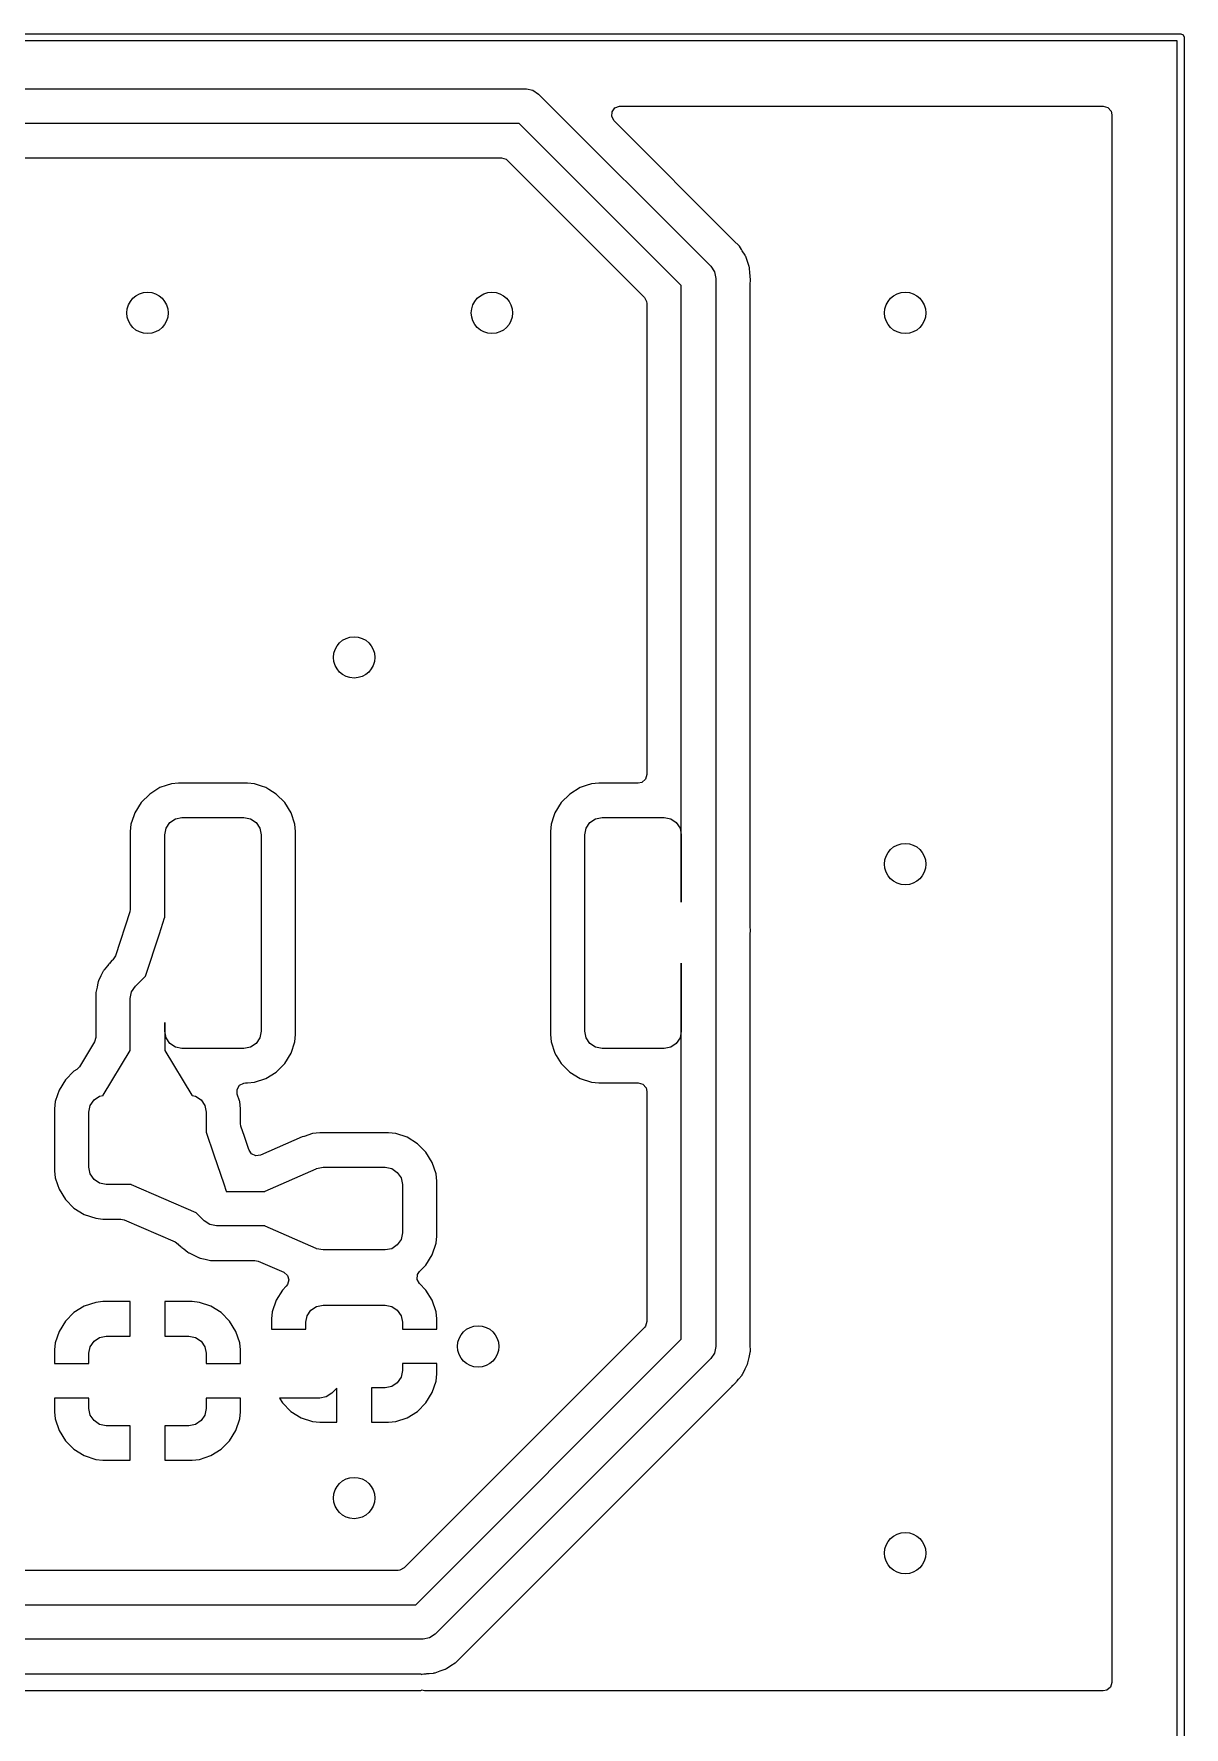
# Model space of a CAD drawing. Extents: x 1.18 to 9.06, y -3.74 to -1.97.
# Drawn here: x 8.4 to 9.057, y -2.934 to -1.967 of the extents above; entities that cross this region are included whole.
import ezdxf

# ---------------------------------------------------------------- set-up
doc = ezdxf.new("R2010")
doc.units = 0
doc.header["$MEASUREMENT"] = 0
doc.layers.add('BLACK', color=7, linetype='CONTINUOUS')

msp = doc.modelspace()

# ---------------------------------------------------------------- linework, layer by layer
at = {"layer": 'BLACK', "linetype": 'CONTINUOUS'}
for p, q in [((1.1811, -1.96654), (9.05512, -1.96654)), ((9.05315, -1.97047), (1.18307, -1.97047)), ((9.05315, -2.95079), (9.05315, -1.97047)), ((9.05512, -1.96654), (9.05651, -1.96711)), ((9.05651, -1.96711), (9.05709, -1.9685)), ((9.05709, -1.9685), (9.05709, -2.95276)), ((7.57874, -1.99803), (8.6811, -1.99803)), ((8.6811, -1.99803), (8.68487, -1.99878)), ((8.68487, -1.99878), (8.68806, -2.00091)), ((8.68806, -2.00091), (8.78649, -2.09934)), ((8.7299, -2.01379), (8.7301, -2.01105)), ((8.7301, -2.01105), (8.73175, -2.00885)), ((8.73175, -2.00885), (8.73433, -2.00789)), ((8.73433, -2.00789), (8.73467, -2.00787)), ((8.73467, -2.00787), (9.01087, -2.00787)), ((9.01087, -2.00787), (9.01351, -2.00865)), ((9.01351, -2.00865), (9.01531, -2.01073)), ((9.01531, -2.01073), (9.01575, -2.01276)), ((8.67703, -2.01772), (7.58282, -2.01772)), ((8.76968, -2.11038), (8.67703, -2.01772)), ((8.73122, -2.01621), (8.7299, -2.01379)), ((8.80012, -2.0851), (8.73122, -2.01621)), ((9.01575, -2.01276), (9.01575, -2.9085)), ((7.59348, -2.03742), (8.66684, -2.03742)), ((8.66684, -2.03742), (8.66948, -2.0382)), ((8.66948, -2.0382), (8.67029, -2.03885)), ((8.67029, -2.03885), (8.74855, -2.11711)), ((8.80232, -2.08718), (8.80012, -2.0851)), ((8.8025, -2.0874), (8.80232, -2.08718)), ((8.80269, -2.08762), (8.8025, -2.08739)), ((8.8025, -2.08739), (8.8025, -2.0874)), ((8.80269, -2.08763), (8.80269, -2.08762)), ((8.80286, -2.08785), (8.80269, -2.08763)), ((8.80408, -2.08982), (8.80286, -2.08785)), ((8.80286, -2.08785), (8.80286, -2.08785)), ((8.80286, -2.08785), (8.80286, -2.08785)), ((8.80445, -2.09042), (8.80408, -2.08982)), ((8.78649, -2.09934), (8.78862, -2.10253)), ((8.80611, -2.09295), (8.80445, -2.09042)), ((8.80624, -2.0932), (8.80611, -2.09295)), ((8.80637, -2.09347), (8.80624, -2.0932)), ((8.80624, -2.0932), (8.80624, -2.0932)), ((8.80649, -2.09373), (8.80637, -2.09347)), ((8.80637, -2.09347), (8.80637, -2.09347)), ((8.80744, -2.0966), (8.80649, -2.09373)), ((8.80649, -2.09373), (8.80649, -2.09373)), ((8.80847, -2.09944), (8.80744, -2.0966)), ((8.80854, -2.09972), (8.80847, -2.09944)), ((8.80847, -2.09944), (8.80847, -2.09944)), ((8.78862, -2.10253), (8.78937, -2.1063)), ((8.78937, -2.1063), (8.78937, -2.48031)), ((8.80861, -2.1), (8.80854, -2.09971)), ((8.80854, -2.09971), (8.80854, -2.09972)), ((8.8086, -2.10001), (8.80861, -2.1)), ((8.80866, -2.10028), (8.8086, -2.10001)), ((8.80892, -2.1033), (8.80866, -2.10028)), ((8.80866, -2.10028), (8.80866, -2.10028)), ((8.80907, -2.10458), (8.80892, -2.1033)), ((8.80907, -2.1049), (8.80907, -2.10458)), ((8.80907, -2.10458), (8.80907, -2.10458)), ((8.80908, -2.10512), (8.80907, -2.1049)), ((8.80907, -2.10881), (8.80913, -2.1081)), ((8.80907, -2.4773), (8.80907, -2.10881)), ((8.80923, -2.10683), (8.80908, -2.10512)), ((8.80913, -2.1081), (8.80924, -2.10734)), ((8.80926, -2.10716), (8.80923, -2.10683)), ((8.80924, -2.10734), (8.80926, -2.10716)), ((8.74855, -2.11711), (8.74987, -2.11952)), ((8.76968, -2.4626), (8.76968, -2.11038)), ((8.74987, -2.11952), (8.74998, -2.12056)), ((8.74998, -2.12056), (8.74998, -2.38978)), ((8.74998, -2.38978), (8.74921, -2.39242)), ((8.47168, -2.39725), (8.4658, -2.40088)), ((8.47521, -2.39608), (8.47168, -2.39725)), ((8.47168, -2.39725), (8.47168, -2.39725)), ((8.47824, -2.39508), (8.47521, -2.39608)), ((8.48228, -2.39467), (8.47824, -2.39508)), ((8.47824, -2.39508), (8.47824, -2.39508)), ((8.52165, -2.39467), (8.48228, -2.39467)), ((8.48228, -2.39467), (8.48228, -2.39467)), ((8.5257, -2.39508), (8.52165, -2.39467)), ((8.52165, -2.39467), (8.52165, -2.39467)), ((8.52976, -2.39642), (8.5257, -2.39508)), ((8.5257, -2.39508), (8.5257, -2.39508)), ((8.53226, -2.39725), (8.52976, -2.39642)), ((8.53388, -2.39825), (8.53226, -2.39725)), ((8.53226, -2.39725), (8.53226, -2.39725)), ((8.53814, -2.40088), (8.53388, -2.39825)), ((8.71184, -2.39725), (8.70596, -2.40088)), ((8.71536, -2.39608), (8.71184, -2.39725)), ((8.71184, -2.39725), (8.71184, -2.39725)), ((8.71839, -2.39508), (8.71536, -2.39608)), ((8.72244, -2.39467), (8.71839, -2.39508)), ((8.71839, -2.39508), (8.71839, -2.39508)), ((8.7451, -2.39467), (8.72244, -2.39467)), ((8.74713, -2.39422), (8.7451, -2.39467)), ((8.74921, -2.39242), (8.74713, -2.39422)), ((8.46092, -2.40576), (8.45729, -2.41164)), ((8.4658, -2.40088), (8.46092, -2.40576)), ((8.54302, -2.40576), (8.53814, -2.40088)), ((8.54665, -2.41164), (8.54302, -2.40576)), ((8.70107, -2.40576), (8.69745, -2.41164)), ((8.70596, -2.40088), (8.70107, -2.40576)), ((8.45512, -2.4182), (8.4547, -2.42224)), ((8.45671, -2.41339), (8.45512, -2.4182)), ((8.45512, -2.4182), (8.45512, -2.4182)), ((8.45512, -2.4182), (8.45512, -2.4182)), ((8.45729, -2.41164), (8.45671, -2.41339)), ((8.45729, -2.41164), (8.45729, -2.41164)), ((8.47516, -2.42045), (8.47729, -2.41725)), ((8.47729, -2.41725), (8.48049, -2.41512)), ((8.48049, -2.41512), (8.48425, -2.41437)), ((8.48425, -2.41437), (8.51969, -2.41437)), ((8.51969, -2.41437), (8.52345, -2.41512)), ((8.52345, -2.41512), (8.52664, -2.41725)), ((8.52664, -2.41725), (8.52878, -2.42045)), ((8.54882, -2.4182), (8.54665, -2.41164)), ((8.54923, -2.42224), (8.54882, -2.4182)), ((8.69528, -2.4182), (8.69486, -2.42224)), ((8.69687, -2.41339), (8.69528, -2.4182)), ((8.69528, -2.4182), (8.69528, -2.4182)), ((8.69528, -2.4182), (8.69528, -2.4182)), ((8.69745, -2.41164), (8.69687, -2.41339)), ((8.69745, -2.41164), (8.69745, -2.41164)), ((8.71532, -2.42045), (8.71745, -2.41725)), ((8.71745, -2.41725), (8.72064, -2.41512)), ((8.72064, -2.41512), (8.72441, -2.41437)), ((8.72441, -2.41437), (8.75984, -2.41437)), ((8.75984, -2.41437), (8.76361, -2.41512)), ((8.76361, -2.41512), (8.7668, -2.41725)), ((8.7668, -2.41725), (8.76894, -2.42045)), ((8.4547, -2.42224), (8.4547, -2.46671)), ((8.47441, -2.42421), (8.47516, -2.42045)), ((8.47441, -2.47154), (8.47441, -2.42421)), ((8.52878, -2.42045), (8.52953, -2.42421)), ((8.52953, -2.42421), (8.52953, -2.53642)), ((8.54923, -2.53839), (8.54923, -2.42224)), ((8.69486, -2.42224), (8.69486, -2.53839)), ((8.71457, -2.42421), (8.71532, -2.42045)), ((8.71457, -2.53642), (8.71457, -2.42421)), ((8.76894, -2.42045), (8.76968, -2.42421)), ((8.76968, -2.42421), (8.76968, -2.4626)), ((8.4547, -2.46671), (8.45446, -2.46823)), ((8.76968, -2.4626), (8.76968, -2.4626)), ((8.45446, -2.46823), (8.4462, -2.49344)), ((8.47132, -2.48069), (8.47427, -2.4717)), ((8.47427, -2.4717), (8.47441, -2.47154)), ((8.46336, -2.50501), (8.47132, -2.48069)), ((8.78937, -2.48031), (8.78937, -2.71654)), ((8.80915, -2.47815), (8.80907, -2.4773)), ((8.80907, -2.48125), (8.80908, -2.4811)), ((8.80907, -2.71611), (8.80907, -2.48125)), ((8.80908, -2.4811), (8.80923, -2.47859)), ((8.80923, -2.47859), (8.80915, -2.47815)), ((8.44415, -2.49608), (8.44283, -2.49765)), ((8.44448, -2.49583), (8.44415, -2.49608)), ((8.44415, -2.49608), (8.44415, -2.49608)), ((8.44465, -2.49571), (8.44448, -2.49583)), ((8.4462, -2.49344), (8.44465, -2.49571)), ((8.43797, -2.50484), (8.43661, -2.50754)), ((8.43925, -2.5021), (8.43797, -2.50484)), ((8.4394, -2.50186), (8.43925, -2.5021)), ((8.43955, -2.50161), (8.43939, -2.50186)), ((8.43939, -2.50186), (8.4394, -2.50186)), ((8.43956, -2.50161), (8.43955, -2.50161)), ((8.43971, -2.50137), (8.43956, -2.50161)), ((8.44166, -2.49905), (8.43971, -2.50137)), ((8.44246, -2.49804), (8.44166, -2.49905)), ((8.44269, -2.49781), (8.44246, -2.49804)), ((8.44283, -2.49765), (8.44269, -2.49781)), ((8.45761, -2.51076), (8.46336, -2.50501)), ((8.76968, -2.49754), (8.76968, -2.49754)), ((8.76968, -2.49754), (8.76968, -2.53642)), ((8.76968, -2.71246), (8.76968, -2.49754)), ((8.43496, -2.51484), (8.43493, -2.51512)), ((8.43493, -2.51512), (8.43502, -2.51815)), ((8.43498, -2.51455), (8.43495, -2.51484)), ((8.43495, -2.51484), (8.43496, -2.51484)), ((8.43499, -2.51455), (8.43498, -2.51455)), ((8.43502, -2.51426), (8.43499, -2.51455)), ((8.43521, -2.51347), (8.43502, -2.51426)), ((8.43572, -2.51132), (8.43521, -2.51347)), ((8.43625, -2.50876), (8.43572, -2.51132)), ((8.43633, -2.50836), (8.43625, -2.50876)), ((8.43642, -2.50809), (8.43633, -2.50836)), ((8.43651, -2.50781), (8.43642, -2.50809)), ((8.43642, -2.50809), (8.43642, -2.50809)), ((8.43652, -2.50781), (8.43651, -2.50781)), ((8.43661, -2.50754), (8.43652, -2.50781)), ((8.45472, -2.51772), (8.45547, -2.51395)), ((8.45547, -2.51395), (8.45761, -2.51076)), ((8.43502, -2.51815), (8.43502, -2.53999)), ((8.45472, -2.54737), (8.45472, -2.51772)), ((8.47441, -2.53642), (8.47441, -2.53136)), ((8.47441, -2.53136), (8.47441, -2.54735)), ((8.43431, -2.54253), (8.4257, -2.55673)), ((8.43502, -2.53999), (8.43431, -2.54253)), ((8.47516, -2.54018), (8.47441, -2.53642)), ((8.47729, -2.54338), (8.47516, -2.54018)), ((8.48049, -2.54551), (8.47729, -2.54338)), ((8.52664, -2.54338), (8.52345, -2.54551)), ((8.52878, -2.54018), (8.52664, -2.54338)), ((8.52953, -2.53642), (8.52878, -2.54018)), ((8.54665, -2.54899), (8.54882, -2.54243)), ((8.54882, -2.54243), (8.54923, -2.53839)), ((8.69486, -2.53839), (8.69528, -2.54243)), ((8.69528, -2.54243), (8.69745, -2.54899)), ((8.71532, -2.54018), (8.71457, -2.53642)), ((8.71745, -2.54338), (8.71532, -2.54018)), ((8.72064, -2.54551), (8.71745, -2.54338)), ((8.7668, -2.54338), (8.76361, -2.54551)), ((8.76894, -2.54018), (8.7668, -2.54338)), ((8.76968, -2.53642), (8.76894, -2.54018)), ((8.43916, -2.57292), (8.45459, -2.54747)), ((8.45459, -2.54747), (8.45472, -2.54737)), ((8.47441, -2.54735), (8.47448, -2.54738)), ((8.47448, -2.54738), (8.47454, -2.54747)), ((8.47454, -2.54747), (8.48997, -2.57292)), ((8.48425, -2.54626), (8.48049, -2.54551)), ((8.51969, -2.54626), (8.48425, -2.54626)), ((8.52345, -2.54551), (8.51969, -2.54626)), ((8.54302, -2.55487), (8.54665, -2.54899)), ((8.69745, -2.54899), (8.69745, -2.54899)), ((8.69745, -2.54899), (8.6982, -2.55021)), ((8.6982, -2.55021), (8.70107, -2.55487)), ((8.72441, -2.54626), (8.72064, -2.54551)), ((8.75984, -2.54626), (8.72441, -2.54626)), ((8.76361, -2.54551), (8.75984, -2.54626)), ((8.42249, -2.55934), (8.41761, -2.56423)), ((8.42409, -2.55836), (8.42249, -2.55934)), ((8.4257, -2.55673), (8.42409, -2.55836)), ((8.5257, -2.56555), (8.53226, -2.56338)), ((8.53226, -2.56338), (8.53814, -2.55975)), ((8.53814, -2.55975), (8.54302, -2.55487)), ((8.70107, -2.55487), (8.70596, -2.55975)), ((8.70596, -2.55975), (8.71184, -2.56338)), ((8.71184, -2.56338), (8.71839, -2.56555)), ((8.41309, -2.57279), (8.41181, -2.57666)), ((8.41398, -2.57011), (8.41309, -2.57279)), ((8.41761, -2.56423), (8.41398, -2.5701)), ((8.41398, -2.5701), (8.41398, -2.57011)), ((8.43399, -2.57572), (8.43718, -2.57358)), ((8.43718, -2.57358), (8.43912, -2.5732)), ((8.4391, -2.57316), (8.43916, -2.57292)), ((8.43912, -2.5732), (8.4391, -2.57316)), ((8.48997, -2.57292), (8.49001, -2.5732)), ((8.49001, -2.5732), (8.49196, -2.57358)), ((8.49196, -2.57358), (8.49515, -2.57572)), ((8.51581, -2.56963), (8.51722, -2.56727)), ((8.5159, -2.57238), (8.51581, -2.56963)), ((8.51719, -2.57626), (8.5159, -2.57238)), ((8.51722, -2.56727), (8.51968, -2.56604)), ((8.51968, -2.56604), (8.52054, -2.56596)), ((8.52054, -2.56596), (8.52165, -2.56596)), ((8.52165, -2.56596), (8.5257, -2.56555)), ((8.52165, -2.56596), (8.52165, -2.56596)), ((8.71839, -2.56555), (8.72244, -2.56596)), ((8.72244, -2.56596), (8.7451, -2.56596)), ((8.7451, -2.56596), (8.74774, -2.56674)), ((8.74774, -2.56674), (8.74954, -2.56882)), ((8.74954, -2.56882), (8.74998, -2.57085)), ((8.74998, -2.57085), (8.74998, -2.70227)), ((8.41181, -2.57666), (8.4114, -2.58071)), ((8.4114, -2.58071), (8.4114, -2.61614)), ((8.41181, -2.57666), (8.41181, -2.57666)), ((8.41181, -2.57666), (8.41181, -2.57666)), ((8.4311, -2.58268), (8.43185, -2.57891)), ((8.4311, -2.61417), (8.4311, -2.58268)), ((8.43185, -2.57891), (8.43399, -2.57572)), ((8.49515, -2.57572), (8.49728, -2.57891)), ((8.49728, -2.57891), (8.49803, -2.58268)), ((8.49803, -2.58268), (8.49803, -2.59391)), ((8.51732, -2.57666), (8.51719, -2.57626)), ((8.51774, -2.58071), (8.51732, -2.57666)), ((8.51774, -2.58907), (8.51774, -2.58071)), ((8.51774, -2.58071), (8.51774, -2.58071)), ((8.51799, -2.59063), (8.51774, -2.58907)), ((8.51999, -2.59654), (8.51799, -2.59063)), ((8.49803, -2.59391), (8.49815, -2.59408)), ((8.49815, -2.59408), (8.50255, -2.60712)), ((8.52229, -2.60337), (8.51999, -2.59654)), ((8.5529, -2.59683), (8.5292, -2.60723)), ((8.55389, -2.59655), (8.5529, -2.59683)), ((8.55401, -2.59652), (8.55389, -2.59655)), ((8.55894, -2.59488), (8.55401, -2.59652)), ((8.56299, -2.59447), (8.55894, -2.59488)), ((8.55894, -2.59488), (8.55894, -2.59488)), ((8.60236, -2.59447), (8.56299, -2.59447)), ((8.56299, -2.59447), (8.56299, -2.59447)), ((8.60641, -2.59488), (8.60236, -2.59447)), ((8.61297, -2.59705), (8.60641, -2.59488)), ((8.60641, -2.59488), (8.60641, -2.59488)), ((8.61884, -2.60068), (8.61297, -2.59705)), ((8.62373, -2.60556), (8.61884, -2.60068)), ((8.50255, -2.60712), (8.50811, -2.62361)), ((8.52261, -2.60432), (8.52229, -2.60337)), ((8.52398, -2.6064), (8.52261, -2.60432)), ((8.52647, -2.60758), (8.52398, -2.6064)), ((8.5292, -2.60723), (8.52647, -2.60758)), ((8.62735, -2.61144), (8.62373, -2.60556)), ((8.62953, -2.618), (8.62735, -2.61144)), ((8.4114, -2.61614), (8.4114, -2.61614)), ((8.4114, -2.61614), (8.41181, -2.62019)), ((8.41181, -2.62019), (8.41181, -2.62019)), ((8.41181, -2.62019), (8.4131, -2.62408)), ((8.43185, -2.61794), (8.4311, -2.61417)), ((8.43399, -2.62113), (8.43185, -2.61794)), ((8.43718, -2.62327), (8.43399, -2.62113)), ((8.53177, -2.62783), (8.5609, -2.61505)), ((8.5609, -2.61505), (8.561, -2.61505)), ((8.561, -2.61505), (8.56119, -2.61492)), ((8.56119, -2.61492), (8.56496, -2.61417)), ((8.56496, -2.61417), (8.60039, -2.61417)), ((8.60039, -2.61417), (8.60416, -2.61492)), ((8.60416, -2.61492), (8.60735, -2.61706)), ((8.60735, -2.61706), (8.60949, -2.62025)), ((8.60949, -2.62025), (8.61024, -2.62402)), ((8.62994, -2.62205), (8.62953, -2.618)), ((8.4131, -2.62408), (8.41398, -2.62675)), ((8.41398, -2.62675), (8.41761, -2.63262)), ((8.44094, -2.62402), (8.43718, -2.62327)), ((8.45516, -2.62402), (8.44094, -2.62402)), ((8.45532, -2.62419), (8.45516, -2.62402)), ((8.49246, -2.64024), (8.45532, -2.62419)), ((8.50811, -2.62361), (8.50955, -2.62788)), ((8.50955, -2.62788), (8.50957, -2.62795)), ((8.50957, -2.62795), (8.53162, -2.62795)), ((8.53162, -2.62795), (8.53163, -2.62793)), ((8.53163, -2.62793), (8.53177, -2.62783)), ((8.61024, -2.62402), (8.61024, -2.65157)), ((8.62994, -2.65354), (8.62994, -2.62205)), ((8.41761, -2.63262), (8.42249, -2.63751)), ((8.42249, -2.63751), (8.42837, -2.64113)), ((8.42837, -2.64113), (8.43493, -2.64331)), ((8.49698, -2.64475), (8.49246, -2.64024)), ((8.43493, -2.64331), (8.43898, -2.64372)), ((8.43898, -2.64372), (8.44934, -2.64372)), ((8.44934, -2.64372), (8.45128, -2.64412)), ((8.45128, -2.64412), (8.48035, -2.65669)), ((8.50017, -2.64689), (8.49698, -2.64475)), ((8.49698, -2.64475), (8.49698, -2.64475)), ((8.50394, -2.64764), (8.50017, -2.64689)), ((8.53166, -2.64764), (8.50394, -2.64764)), ((8.50394, -2.64764), (8.50394, -2.64764)), ((8.53177, -2.64776), (8.53166, -2.64764)), ((8.5609, -2.66054), (8.53177, -2.64776)), ((8.48035, -2.65669), (8.48206, -2.65804)), ((8.48206, -2.65804), (8.4821, -2.658)), ((8.4821, -2.658), (8.4823, -2.65821)), ((8.4823, -2.65821), (8.4823, -2.65821)), ((8.4823, -2.65821), (8.48387, -2.65953)), ((8.48387, -2.65953), (8.48403, -2.65968)), ((8.48403, -2.65968), (8.48426, -2.65991)), ((8.48426, -2.65991), (8.48426, -2.65991)), ((8.48426, -2.65991), (8.48527, -2.66071)), ((8.48527, -2.66071), (8.48759, -2.66265)), ((8.56104, -2.66057), (8.5609, -2.66054)), ((8.56119, -2.66067), (8.56104, -2.66057)), ((8.56496, -2.66142), (8.56119, -2.66067)), ((8.60416, -2.66067), (8.60039, -2.66142)), ((8.60735, -2.65853), (8.60416, -2.66067)), ((8.60949, -2.65534), (8.60735, -2.65853)), ((8.61024, -2.65157), (8.60949, -2.65534)), ((8.62735, -2.66415), (8.62953, -2.65759)), ((8.62953, -2.65759), (8.62994, -2.65354)), ((8.48759, -2.66265), (8.48783, -2.66281)), ((8.48783, -2.66281), (8.48783, -2.66281)), ((8.48783, -2.66281), (8.48808, -2.66297)), ((8.48808, -2.66297), (8.48808, -2.66297)), ((8.48808, -2.66297), (8.48832, -2.66311)), ((8.48832, -2.66311), (8.48832, -2.66311)), ((8.48832, -2.66311), (8.49106, -2.66439)), ((8.49106, -2.66439), (8.49376, -2.66575)), ((8.49376, -2.66575), (8.49376, -2.66575)), ((8.49376, -2.66575), (8.49403, -2.66585)), ((8.49403, -2.66585), (8.49403, -2.66585)), ((8.49403, -2.66585), (8.49431, -2.66595)), ((8.49431, -2.66595), (8.49431, -2.66594)), ((8.49431, -2.66594), (8.49458, -2.66603)), ((8.49458, -2.66603), (8.49754, -2.66665)), ((8.49754, -2.66665), (8.50048, -2.66734)), ((8.50048, -2.66734), (8.50048, -2.66734)), ((8.50048, -2.66734), (8.50077, -2.66738)), ((8.50077, -2.66738), (8.50077, -2.66738)), ((8.50077, -2.66738), (8.50106, -2.66741)), ((8.50106, -2.66741), (8.50106, -2.66741)), ((8.50106, -2.66741), (8.50134, -2.66743)), ((8.50134, -2.66743), (8.50437, -2.66734)), ((8.50134, -2.66743), (8.50134, -2.66743)), ((8.50134, -2.66743), (8.50134, -2.66743)), ((8.50437, -2.66734), (8.52585, -2.66734)), ((8.52585, -2.66734), (8.52781, -2.66775)), ((8.52781, -2.66775), (8.52909, -2.66832)), ((8.52909, -2.66832), (8.54239, -2.67415)), ((8.60039, -2.66142), (8.56496, -2.66142)), ((8.62003, -2.67373), (8.62373, -2.67003)), ((8.62373, -2.67003), (8.62735, -2.66415)), ((8.54239, -2.67415), (8.5445, -2.67592)), ((8.5445, -2.67592), (8.54531, -2.67855)), ((8.54531, -2.67855), (8.54458, -2.6812)), ((8.61871, -2.67822), (8.61891, -2.67547)), ((8.62003, -2.68063), (8.61871, -2.67822)), ((8.61891, -2.67547), (8.62003, -2.67373)), ((8.54164, -2.68432), (8.53802, -2.69019)), ((8.54388, -2.68207), (8.54164, -2.68432)), ((8.54458, -2.6812), (8.54388, -2.68207)), ((8.62371, -2.68432), (8.62003, -2.68063)), ((8.62734, -2.69019), (8.62371, -2.68432)), ((8.42251, -2.69715), (8.41763, -2.70203)), ((8.42838, -2.69353), (8.42251, -2.69715)), ((8.43493, -2.69136), (8.42838, -2.69353)), ((8.42838, -2.69353), (8.42838, -2.69353)), ((8.43898, -2.69094), (8.43493, -2.69136)), ((8.45472, -2.69094), (8.43898, -2.69094)), ((8.43898, -2.69094), (8.43898, -2.69094)), ((8.45472, -2.71063), (8.45472, -2.69094)), ((8.49016, -2.69094), (8.47441, -2.69094)), ((8.47441, -2.69094), (8.47441, -2.71063)), ((8.4942, -2.69136), (8.49016, -2.69094)), ((8.50075, -2.69353), (8.4942, -2.69136)), ((8.4942, -2.69136), (8.4942, -2.69136)), ((8.50663, -2.69715), (8.50075, -2.69353)), ((8.50075, -2.69353), (8.50075, -2.69353)), ((8.51151, -2.70203), (8.50663, -2.69715)), ((8.53585, -2.69674), (8.53543, -2.70079)), ((8.53802, -2.69019), (8.53585, -2.69674)), ((8.53585, -2.69674), (8.53585, -2.69674)), ((8.53802, -2.69019), (8.53802, -2.69019)), ((8.55512, -2.70276), (8.55587, -2.69899)), ((8.55587, -2.69899), (8.558, -2.6958)), ((8.558, -2.6958), (8.56119, -2.69366)), ((8.56119, -2.69366), (8.56496, -2.69291)), ((8.56496, -2.69291), (8.60039, -2.69291)), ((8.60039, -2.69291), (8.60416, -2.69366)), ((8.60416, -2.69366), (8.60735, -2.6958)), ((8.60735, -2.6958), (8.60949, -2.69899)), ((8.60949, -2.69899), (8.61024, -2.70276)), ((8.62951, -2.69674), (8.62734, -2.69019)), ((8.62734, -2.69019), (8.62734, -2.69019)), ((8.62992, -2.70079), (8.62951, -2.69674)), ((8.414, -2.70791), (8.41183, -2.71446)), ((8.41763, -2.70203), (8.414, -2.70791)), ((8.414, -2.70791), (8.414, -2.70791)), ((8.51513, -2.70791), (8.51151, -2.70203)), ((8.5173, -2.71446), (8.51513, -2.70791)), ((8.51513, -2.70791), (8.51513, -2.70791)), ((8.53543, -2.70079), (8.53543, -2.70669)), ((8.53543, -2.70669), (8.55512, -2.70669)), ((8.55512, -2.70669), (8.55512, -2.70276)), ((8.61024, -2.70276), (8.61024, -2.70669)), ((8.61024, -2.70669), (8.62992, -2.70669)), ((8.74855, -2.70573), (8.61124, -2.84304)), ((8.62992, -2.70669), (8.62992, -2.70079)), ((8.62992, -2.70079), (8.62992, -2.70079)), ((8.74921, -2.70491), (8.74855, -2.70573)), ((8.74998, -2.70227), (8.74921, -2.70491)), ((8.41183, -2.71446), (8.41142, -2.7185)), ((8.41142, -2.7185), (8.41142, -2.72638)), ((8.41183, -2.71446), (8.41183, -2.71446)), ((8.4311, -2.72047), (8.43185, -2.71671)), ((8.43185, -2.71671), (8.43399, -2.71351)), ((8.43399, -2.71351), (8.43718, -2.71138)), ((8.43718, -2.71138), (8.44094, -2.71063)), ((8.44094, -2.71063), (8.45472, -2.71063)), ((8.47441, -2.71063), (8.48819, -2.71063)), ((8.48819, -2.71063), (8.49196, -2.71138)), ((8.49196, -2.71138), (8.49515, -2.71351)), ((8.49515, -2.71351), (8.49728, -2.71671)), ((8.49728, -2.71671), (8.49803, -2.72047)), ((8.51772, -2.7185), (8.5173, -2.71446)), ((8.51772, -2.71851), (8.51772, -2.7185)), ((8.51772, -2.72638), (8.51772, -2.71851)), ((8.61797, -2.86417), (8.76968, -2.71246)), ((8.78937, -2.71654), (8.78862, -2.7203)), ((8.80914, -2.71851), (8.80907, -2.71611)), ((8.80916, -2.71913), (8.80914, -2.71851)), ((8.41142, -2.72638), (8.4311, -2.72638)), ((8.4311, -2.72638), (8.4311, -2.72047)), ((8.49803, -2.72047), (8.49803, -2.72638)), ((8.49803, -2.72638), (8.51772, -2.72638)), ((8.62992, -2.72638), (8.61024, -2.72638)), ((8.61024, -2.72638), (8.61024, -2.73031)), ((8.78649, -2.7235), (8.62901, -2.88098)), ((8.62992, -2.73228), (8.62992, -2.72638)), ((8.78862, -2.7203), (8.78649, -2.7235)), ((8.80612, -2.72941), (8.80748, -2.72671)), ((8.80748, -2.72671), (8.80758, -2.72644)), ((8.80748, -2.72671), (8.80748, -2.72671)), ((8.80758, -2.72644), (8.80768, -2.72616)), ((8.80758, -2.72644), (8.80758, -2.72644)), ((8.80768, -2.72616), (8.80777, -2.72589)), ((8.80768, -2.72616), (8.80768, -2.72616)), ((8.80777, -2.72589), (8.8081, -2.72429)), ((8.8081, -2.72429), (8.80838, -2.72293)), ((8.80838, -2.72293), (8.80907, -2.71999)), ((8.80907, -2.71999), (8.80911, -2.71971)), ((8.80907, -2.71999), (8.80907, -2.71999)), ((8.80911, -2.71971), (8.80914, -2.71941)), ((8.80911, -2.71971), (8.80911, -2.71971)), ((8.80914, -2.71941), (8.80916, -2.71913)), ((8.80914, -2.71941), (8.80914, -2.71941)), ((8.60735, -2.73727), (8.60416, -2.73941)), ((8.60949, -2.73408), (8.60735, -2.73727)), ((8.61024, -2.73031), (8.60949, -2.73408)), ((8.62734, -2.74288), (8.62951, -2.73633)), ((8.62951, -2.73633), (8.62992, -2.73228)), ((8.62951, -2.73633), (8.62951, -2.73633)), ((8.62992, -2.73228), (8.62992, -2.73228)), ((8.79994, -2.73817), (8.80097, -2.73695)), ((8.80097, -2.73695), (8.80126, -2.7366)), ((8.80126, -2.7366), (8.80141, -2.73644)), ((8.80141, -2.73644), (8.80152, -2.73633)), ((8.80152, -2.73633), (8.80164, -2.73621)), ((8.80164, -2.73621), (8.80244, -2.7352)), ((8.80244, -2.7352), (8.80438, -2.73288)), ((8.80438, -2.73288), (8.80454, -2.73264)), ((8.80438, -2.73288), (8.80438, -2.73288)), ((8.80454, -2.73265), (8.8047, -2.7324)), ((8.80454, -2.73264), (8.80454, -2.73265)), ((8.8047, -2.73239), (8.80485, -2.73215)), ((8.8047, -2.7324), (8.8047, -2.73239)), ((8.80485, -2.73215), (8.80612, -2.72941)), ((8.80485, -2.73215), (8.80485, -2.73215)), ((8.4311, -2.74606), (8.41142, -2.74606)), ((8.41142, -2.74606), (8.41142, -2.75394)), ((8.4311, -2.75197), (8.4311, -2.74606)), ((8.51772, -2.74606), (8.49803, -2.74606)), ((8.49803, -2.74606), (8.49803, -2.75197)), ((8.51772, -2.75394), (8.51772, -2.74606)), ((8.56299, -2.74606), (8.53998, -2.74606)), ((8.53998, -2.74606), (8.54164, -2.74875)), ((8.56676, -2.74531), (8.56299, -2.74606)), ((8.56995, -2.74318), (8.56676, -2.74531)), ((8.57283, -2.7403), (8.56995, -2.74318)), ((8.57283, -2.75984), (8.57283, -2.7403)), ((8.60039, -2.74016), (8.59252, -2.74016)), ((8.59252, -2.74016), (8.59252, -2.75984)), ((8.60416, -2.73941), (8.60039, -2.74016)), ((8.62371, -2.74875), (8.62734, -2.74288)), ((8.62734, -2.74288), (8.62734, -2.74288)), ((8.64324, -2.89461), (8.79865, -2.7392)), ((8.79865, -2.7392), (8.79918, -2.73874)), ((8.79918, -2.73874), (8.79931, -2.73865)), ((8.79931, -2.73865), (8.79994, -2.73817)), ((8.79994, -2.73817), (8.79994, -2.73817)), ((8.79994, -2.73817), (8.79994, -2.73817)), ((8.41142, -2.75394), (8.41183, -2.75798)), ((8.43185, -2.75574), (8.4311, -2.75197)), ((8.43399, -2.75893), (8.43185, -2.75574)), ((8.49728, -2.75574), (8.49515, -2.75893)), ((8.49803, -2.75197), (8.49728, -2.75574)), ((8.5173, -2.75798), (8.51772, -2.75394)), ((8.51772, -2.75394), (8.51772, -2.75394)), ((8.54164, -2.74875), (8.54652, -2.75363)), ((8.54652, -2.75363), (8.5524, -2.75726)), ((8.5524, -2.75726), (8.5524, -2.75726)), ((8.5524, -2.75726), (8.55895, -2.75943)), ((8.60641, -2.75943), (8.61296, -2.75726)), ((8.61296, -2.75726), (8.61883, -2.75363)), ((8.61296, -2.75726), (8.61296, -2.75726)), ((8.61883, -2.75363), (8.62371, -2.74875)), ((8.41183, -2.75798), (8.414, -2.76453)), ((8.414, -2.76453), (8.414, -2.76453)), ((8.414, -2.76453), (8.41763, -2.77041)), ((8.43718, -2.76106), (8.43399, -2.75893)), ((8.44094, -2.76181), (8.43718, -2.76106)), ((8.45472, -2.76181), (8.44094, -2.76181)), ((8.45472, -2.7815), (8.45472, -2.76181)), ((8.48819, -2.76181), (8.47441, -2.76181)), ((8.47441, -2.76181), (8.47441, -2.7815)), ((8.49196, -2.76106), (8.48819, -2.76181)), ((8.49515, -2.75893), (8.49196, -2.76106)), ((8.51151, -2.77041), (8.51513, -2.76453)), ((8.51513, -2.76453), (8.5173, -2.75798)), ((8.51513, -2.76453), (8.51513, -2.76453)), ((8.5173, -2.75798), (8.5173, -2.75798)), ((8.55895, -2.75943), (8.55895, -2.75943)), ((8.55895, -2.75943), (8.56299, -2.75984)), ((8.56299, -2.75984), (8.57283, -2.75984)), ((8.57283, -2.75984), (8.57283, -2.75984)), ((8.59252, -2.75984), (8.60236, -2.75984)), ((8.60236, -2.75984), (8.60641, -2.75943)), ((8.60236, -2.75984), (8.60236, -2.75984)), ((8.41763, -2.77041), (8.42251, -2.77529)), ((8.42251, -2.77529), (8.42838, -2.77891)), ((8.50075, -2.77891), (8.50663, -2.77529)), ((8.50663, -2.77529), (8.51151, -2.77041)), ((8.42838, -2.77891), (8.42838, -2.77891)), ((8.42838, -2.77891), (8.43493, -2.78108)), ((8.43493, -2.78108), (8.43493, -2.78108)), ((8.43493, -2.78108), (8.43898, -2.7815)), ((8.43898, -2.7815), (8.45472, -2.7815)), ((8.45472, -2.7815), (8.45472, -2.7815)), ((8.47441, -2.7815), (8.49016, -2.7815)), ((8.49016, -2.7815), (8.4942, -2.78108)), ((8.49016, -2.7815), (8.49016, -2.7815)), ((8.4942, -2.78108), (8.50075, -2.77891)), ((8.50075, -2.77891), (8.50075, -2.77891)), ((8.60779, -2.84447), (8.04379, -2.84447)), ((8.60882, -2.84436), (8.60779, -2.84447)), ((8.61124, -2.84304), (8.60882, -2.84436)), ((8.03917, -2.86417), (8.61797, -2.86417)), ((8.62581, -2.88311), (8.62205, -2.88386)), ((8.62901, -2.88098), (8.62581, -2.88311)), ((8.62205, -2.88386), (8.03921, -2.88386)), ((8.62891, -2.90296), (8.63175, -2.90193)), ((8.63175, -2.90193), (8.63462, -2.90098)), ((8.63462, -2.90098), (8.63488, -2.90086)), ((8.63462, -2.90098), (8.63462, -2.90098)), ((8.63488, -2.90086), (8.63515, -2.90073)), ((8.63488, -2.90086), (8.63488, -2.90086)), ((8.63514, -2.90073), (8.6354, -2.9006)), ((8.63515, -2.90073), (8.63514, -2.90073)), ((8.6354, -2.9006), (8.63792, -2.89894)), ((8.6354, -2.9006), (8.6354, -2.9006)), ((8.63792, -2.89894), (8.6405, -2.89735)), ((8.6405, -2.89735), (8.64072, -2.89717)), ((8.6405, -2.89735), (8.6405, -2.89735)), ((8.64072, -2.89718), (8.64095, -2.89699)), ((8.64072, -2.89717), (8.64072, -2.89718)), ((8.64095, -2.89699), (8.64117, -2.8968)), ((8.64095, -2.89699), (8.64095, -2.89699)), ((8.64117, -2.8968), (8.64324, -2.89461)), ((8.64117, -2.8968), (8.64117, -2.8968)), ((8.04379, -2.90356), (8.61954, -2.90356)), ((8.61954, -2.90356), (8.62025, -2.90361)), ((8.62025, -2.90361), (8.62065, -2.90367)), ((8.62065, -2.90367), (8.62128, -2.90396)), ((8.62128, -2.90396), (8.6215, -2.90382)), ((8.6215, -2.90382), (8.62245, -2.90364)), ((8.62245, -2.90364), (8.62275, -2.90361)), ((8.62275, -2.90361), (8.62323, -2.90357)), ((8.62323, -2.90357), (8.62344, -2.90356)), ((8.62344, -2.90356), (8.62377, -2.90356)), ((8.62377, -2.90356), (8.62423, -2.90351)), ((8.62377, -2.90356), (8.62377, -2.90356)), ((8.62423, -2.90351), (8.62505, -2.90341)), ((8.62505, -2.90341), (8.62555, -2.90337)), ((8.62555, -2.90337), (8.62806, -2.90315)), ((8.62806, -2.90315), (8.62834, -2.90309)), ((8.62806, -2.90315), (8.62806, -2.90315)), ((8.62834, -2.90309), (8.62863, -2.90303)), ((8.62834, -2.90309), (8.62834, -2.90309)), ((8.62863, -2.90303), (8.62891, -2.90296)), ((8.62863, -2.90303), (8.62863, -2.90303)), ((8.62891, -2.90296), (8.62891, -2.90296)), ((9.01497, -2.91114), (9.01289, -2.91294)), ((9.01575, -2.9085), (9.01497, -2.91114)), ((8.61994, -2.91339), (8.0436, -2.91339)), ((8.62062, -2.91334), (8.61994, -2.91339)), ((8.62144, -2.91297), (8.62062, -2.91334)), ((8.62288, -2.91339), (8.62144, -2.91297)), ((9.01087, -2.91339), (8.62288, -2.91339)), ((9.01289, -2.91294), (9.01087, -2.91339))]:
    msp.add_line(p, q, dxfattribs=at)
at = {"layer": 'BLACK'}
for centre in [(8.46457, -2.12598), (8.66142, -2.12598), (8.89764, -2.12598), (8.58268, -2.32283), (8.89764, -2.44094), (8.65354, -2.71654), (8.58268, -2.80315), (8.89764, -2.83465)]:
    msp.add_circle(centre, 0.01181, dxfattribs=at)

doc.saveas('drawing.dxf')
